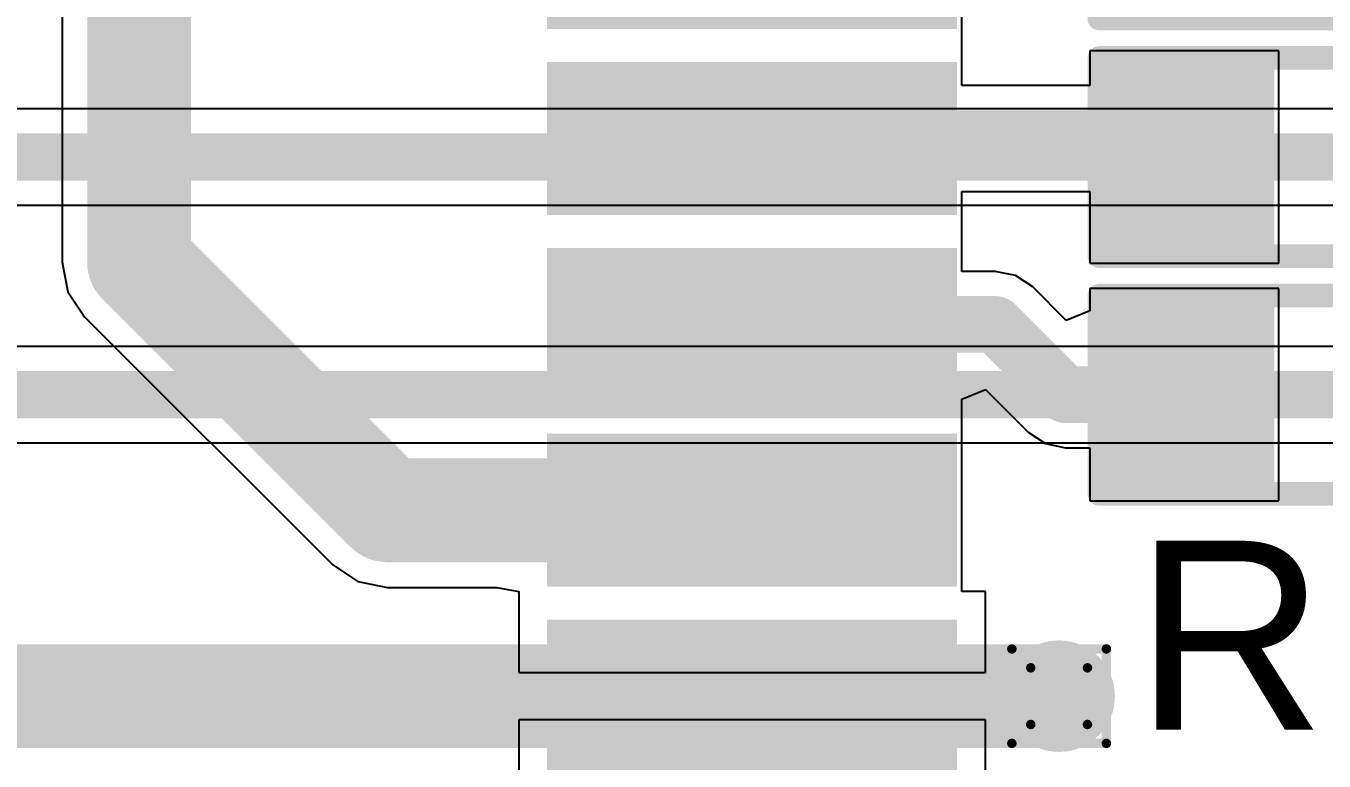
# Model space of a CAD drawing. Header units: inches. Extents: x -0.3 to 9.9, y -0.4 to 5.
# Drawn here: x 1.024 to 1.2987, y 1.3704 to 1.5261 of the extents above; entities that cross this region are included whole.
import ezdxf

# ---------------------------------------------------------------- set-up
doc = ezdxf.new("R2010")
doc.units = ezdxf.units.IN
doc.header["$MEASUREMENT"] = 0
for name, color, linetype in [('Bottom Layer', 5, 'Continuous'), ('Bottom Solder', 6, 'Continuous'), ('Drill Drawing', 1, 'Continuous'), ('Top Layer', 1, 'Continuous'), ('Top Overlay', 2, 'Continuous'), ('Top Paste', 8, 'Continuous'), ('Top Solder', 216, 'Continuous'), ('Via Holes', 16, 'Continuous')]:
    doc.layers.add(name, color=color, linetype=linetype)
doc.styles.add('Arial', font='', dxfattribs={"height": 0.2})
doc.styles.get('Arial').set_extended_font_data('Arial')

# ---------------------------------------------------------------- blocks, each defined once
blk = doc.blocks.new('R___0603_31')
at = {"layer": 'Top Layer'}
for points in [[(-0.015, 0.0175), (-0.015, -0.0175), (-0.045, -0.0175), (-0.045, 0.0175)], [(0.045, 0.0175), (0.045, -0.0175), (0.015, -0.0175), (0.015, 0.0175)]]:
    blk.add_hatch(color=1, dxfattribs=at).paths.add_polyline_path(points)
at = {"layer": 'Top Paste'}
for points in [[(-0.015, 0.0175), (-0.015, -0.0175), (-0.045, -0.0175), (-0.045, 0.0175)], [(0.045, 0.0175), (0.045, -0.0175), (0.015, -0.0175), (0.015, 0.0175)]]:
    blk.add_hatch(color=8, dxfattribs=at).paths.add_polyline_path(points)
at = {"layer": 'Top Solder'}
for points in [[(-0.011, 0.0215), (-0.011, -0.0215), (-0.049, -0.0215), (-0.049, 0.0215)], [(0.049, 0.0215), (0.049, -0.0215), (0.011, -0.0215), (0.011, 0.0215)]]:
    blk.add_hatch(color=216, dxfattribs=at).paths.add_polyline_path(points)
at = {"layer": 'Top Overlay'}
for points in [[(0.048, 0.021, 0.005, 0.005, 0), (-0.048, 0.021, 0.005, 0.005, 0)], [(-0.048, 0.021, 0.005, 0.005, 0), (-0.048, -0.021, 0.005, 0.005, 0)], [(0.048, 0.021, 0.005, 0.005, 0), (0.048, -0.021, 0.005, 0.005, 0)], [(0.048, -0.021, 0.005, 0.005, 0), (-0.048, -0.021, 0.005, 0.005, 0)]]:
    blk.add_lwpolyline(points, format="xyseb", dxfattribs=at)
for points in [[(-0.04925, 0.021, 0.0025, 0.0025, 1), (-0.04675, 0.021, 0.0025, 0.0025, 1)], [(-0.04925, 0.021, 0.0025, 0.0025, 1), (-0.04675, 0.021, 0.0025, 0.0025, 1)], [(0.04675, 0.021, 0.0025, 0.0025, 1), (0.04925, 0.021, 0.0025, 0.0025, 1)], [(0.04675, 0.021, 0.0025, 0.0025, 1), (0.04925, 0.021, 0.0025, 0.0025, 1)], [(-0.04925, -0.021, 0.0025, 0.0025, 1), (-0.04675, -0.021, 0.0025, 0.0025, 1)], [(-0.04925, -0.021, 0.0025, 0.0025, 1), (-0.04675, -0.021, 0.0025, 0.0025, 1)], [(0.04675, -0.021, 0.0025, 0.0025, 1), (0.04925, -0.021, 0.0025, 0.0025, 1)], [(0.04675, -0.021, 0.0025, 0.0025, 1), (0.04925, -0.021, 0.0025, 0.0025, 1)]]:
    blk.add_lwpolyline(points, format="xyseb", close=True, dxfattribs=at)
blk = doc.blocks.new('R___0603_32')
at = {"layer": 'Top Layer'}
for points in [[(-0.015, 0.0175), (-0.015, -0.0175), (-0.045, -0.0175), (-0.045, 0.0175)], [(0.045, 0.0175), (0.045, -0.0175), (0.015, -0.0175), (0.015, 0.0175)]]:
    blk.add_hatch(color=1, dxfattribs=at).paths.add_polyline_path(points)
at = {"layer": 'Top Paste'}
for points in [[(-0.015, 0.0175), (-0.015, -0.0175), (-0.045, -0.0175), (-0.045, 0.0175)], [(0.045, 0.0175), (0.045, -0.0175), (0.015, -0.0175), (0.015, 0.0175)]]:
    blk.add_hatch(color=8, dxfattribs=at).paths.add_polyline_path(points)
at = {"layer": 'Top Solder'}
for points in [[(-0.011, 0.0215), (-0.011, -0.0215), (-0.049, -0.0215), (-0.049, 0.0215)], [(0.049, 0.0215), (0.049, -0.0215), (0.011, -0.0215), (0.011, 0.0215)]]:
    blk.add_hatch(color=216, dxfattribs=at).paths.add_polyline_path(points)
at = {"layer": 'Top Overlay'}
for points in [[(0.048, 0.021, 0.005, 0.005, 0), (-0.048, 0.021, 0.005, 0.005, 0)], [(-0.048, 0.021, 0.005, 0.005, 0), (-0.048, -0.021, 0.005, 0.005, 0)], [(0.048, 0.021, 0.005, 0.005, 0), (0.048, -0.021, 0.005, 0.005, 0)], [(0.048, -0.021, 0.005, 0.005, 0), (-0.048, -0.021, 0.005, 0.005, 0)]]:
    blk.add_lwpolyline(points, format="xyseb", dxfattribs=at)
for points in [[(-0.04925, 0.021, 0.0025, 0.0025, 1), (-0.04675, 0.021, 0.0025, 0.0025, 1)], [(-0.04925, 0.021, 0.0025, 0.0025, 1), (-0.04675, 0.021, 0.0025, 0.0025, 1)], [(0.04675, 0.021, 0.0025, 0.0025, 1), (0.04925, 0.021, 0.0025, 0.0025, 1)], [(0.04675, 0.021, 0.0025, 0.0025, 1), (0.04925, 0.021, 0.0025, 0.0025, 1)], [(-0.04925, -0.021, 0.0025, 0.0025, 1), (-0.04675, -0.021, 0.0025, 0.0025, 1)], [(-0.04925, -0.021, 0.0025, 0.0025, 1), (-0.04675, -0.021, 0.0025, 0.0025, 1)], [(0.04675, -0.021, 0.0025, 0.0025, 1), (0.04925, -0.021, 0.0025, 0.0025, 1)], [(0.04675, -0.021, 0.0025, 0.0025, 1), (0.04925, -0.021, 0.0025, 0.0025, 1)]]:
    blk.add_lwpolyline(points, format="xyseb", close=True, dxfattribs=at)
blk = doc.blocks.new('R___0603_33')
at = {"layer": 'Top Layer'}
for points in [[(-0.015, 0.0175), (-0.015, -0.0175), (-0.045, -0.0175), (-0.045, 0.0175)], [(0.045, 0.0175), (0.045, -0.0175), (0.015, -0.0175), (0.015, 0.0175)]]:
    blk.add_hatch(color=1, dxfattribs=at).paths.add_polyline_path(points)
at = {"layer": 'Top Paste'}
for points in [[(-0.015, 0.0175), (-0.015, -0.0175), (-0.045, -0.0175), (-0.045, 0.0175)], [(0.045, 0.0175), (0.045, -0.0175), (0.015, -0.0175), (0.015, 0.0175)]]:
    blk.add_hatch(color=8, dxfattribs=at).paths.add_polyline_path(points)
at = {"layer": 'Top Solder'}
for points in [[(-0.011, 0.0215), (-0.011, -0.0215), (-0.049, -0.0215), (-0.049, 0.0215)], [(0.049, 0.0215), (0.049, -0.0215), (0.011, -0.0215), (0.011, 0.0215)]]:
    blk.add_hatch(color=216, dxfattribs=at).paths.add_polyline_path(points)
at = {"layer": 'Top Overlay'}
for points in [[(0.048, 0.021, 0.005, 0.005, 0), (-0.048, 0.021, 0.005, 0.005, 0)], [(-0.048, 0.021, 0.005, 0.005, 0), (-0.048, -0.021, 0.005, 0.005, 0)], [(0.048, 0.021, 0.005, 0.005, 0), (0.048, -0.021, 0.005, 0.005, 0)], [(0.048, -0.021, 0.005, 0.005, 0), (-0.048, -0.021, 0.005, 0.005, 0)]]:
    blk.add_lwpolyline(points, format="xyseb", dxfattribs=at)
for points in [[(-0.04925, 0.021, 0.0025, 0.0025, 1), (-0.04675, 0.021, 0.0025, 0.0025, 1)], [(-0.04925, 0.021, 0.0025, 0.0025, 1), (-0.04675, 0.021, 0.0025, 0.0025, 1)], [(0.04675, 0.021, 0.0025, 0.0025, 1), (0.04925, 0.021, 0.0025, 0.0025, 1)], [(0.04675, 0.021, 0.0025, 0.0025, 1), (0.04925, 0.021, 0.0025, 0.0025, 1)], [(-0.04925, -0.021, 0.0025, 0.0025, 1), (-0.04675, -0.021, 0.0025, 0.0025, 1)], [(-0.04925, -0.021, 0.0025, 0.0025, 1), (-0.04675, -0.021, 0.0025, 0.0025, 1)], [(0.04675, -0.021, 0.0025, 0.0025, 1), (0.04925, -0.021, 0.0025, 0.0025, 1)], [(0.04675, -0.021, 0.0025, 0.0025, 1), (0.04925, -0.021, 0.0025, 0.0025, 1)]]:
    blk.add_lwpolyline(points, format="xyseb", close=True, dxfattribs=at)
blk = doc.blocks.new('SIM7000A_35')
at = {"layer": 'Top Layer'}
for points in [[(0.10591, -0.51181), (0.10591, -0.43307), (0.13031, -0.43307), (0.13031, -0.51181)], [(0.14528, -0.51181), (0.14528, -0.43307), (0.16969, -0.43307), (0.16969, -0.51181)], [(0.18465, -0.51181), (0.18465, -0.43307), (0.20906, -0.43307), (0.20906, -0.51181)], [(0.22402, -0.51181), (0.22402, -0.43307), (0.24843, -0.43307), (0.24843, -0.51181)]]:
    blk.add_hatch(color=1, dxfattribs=at).paths.add_polyline_path(points)
at = {"layer": 'Top Paste'}
for points in [[(0.10591, -0.51181), (0.10591, -0.43307), (0.13031, -0.43307), (0.13031, -0.51181)], [(0.14528, -0.51181), (0.14528, -0.43307), (0.16969, -0.43307), (0.16969, -0.51181)], [(0.18465, -0.51181), (0.18465, -0.43307), (0.20906, -0.43307), (0.20906, -0.51181)], [(0.22402, -0.51181), (0.22402, -0.43307), (0.24843, -0.43307), (0.24843, -0.51181)]]:
    blk.add_hatch(color=8, dxfattribs=at).paths.add_polyline_path(points)
at = {"layer": 'Top Solder'}
for points in [[(0.10191, -0.51581), (0.10191, -0.42907), (0.13431, -0.42907), (0.13431, -0.51581)], [(0.14128, -0.51581), (0.14128, -0.42907), (0.17369, -0.42907), (0.17369, -0.51581)], [(0.18065, -0.51581), (0.18065, -0.42907), (0.21306, -0.42907), (0.21306, -0.51581)], [(0.22002, -0.51581), (0.22002, -0.42907), (0.25243, -0.42907), (0.25243, -0.51581)], [(0.25939, -0.51581), (0.25939, -0.42907), (0.2918, -0.42907), (0.2918, -0.51581)]]:
    blk.add_hatch(color=216, dxfattribs=at).paths.add_polyline_path(points)

msp = doc.modelspace()

# ---------------------------------------------------------------- hatches: boundary and pattern name
at = {"layer": 'Bottom Layer'}
h = msp.add_hatch(color=5, dxfattribs=at)
edge = h.paths.add_edge_path()
edge.add_arc((1.24267, 1.3841), 0.01181, 0, 360)
at = {"layer": 'Bottom Solder'}
h = msp.add_hatch(color=6, dxfattribs=at)
edge = h.paths.add_edge_path()
edge.add_arc((1.24267, 1.3841), 0.00591, 0, 360)
at = {"layer": 'Top Layer'}
h = msp.add_hatch(color=1, dxfattribs=at)
edge = h.paths.add_edge_path()
edge.add_arc((1.24267, 1.3841), 0.01181, 0, 360)
at = {"layer": 'Top Solder'}
h = msp.add_hatch(color=216, dxfattribs=at)
edge = h.paths.add_edge_path()
edge.add_arc((1.24267, 1.3841), 0.00591, 0, 360)
at = {"layer": 'Via Holes'}
h = msp.add_hatch(color=7, dxfattribs=at)
edge = h.paths.add_edge_path()
edge.add_arc((1.24267, 1.3841), 0.00591, 0, 360)

# ---------------------------------------------------------------- linework, layer by layer
at = {"layer": 'Bottom Layer'}
for p, q in [((1.34498, 1.50848), (0.97194, 1.50848)), ((0.96772, 1.48809), (1.34498, 1.48809)), ((1.34498, 1.45814), (0.98505, 1.45814)), ((0.98082, 1.43775), (1.34498, 1.43775))]:
    msp.add_line(p, q, dxfattribs=at)
for points in [[(0.96772, 1.49828, 0.01, 0.01, 0), (1.35838, 1.49828, 0.01, 0.01, 0)], [(0.98082, 1.44795, 0.01, 0.01, 0), (1.35838, 1.44795, 0.01, 0.01, 0)], [(1.00467, 1.3841, 0.022, 0.022, 0), (1.24267, 1.3841, 0.022, 0.022, 0)]]:
    msp.add_lwpolyline(points, format="xyseb", dxfattribs=at)
msp.add_lwpolyline([(1.23717, 1.3841, 0.011, 0.011, 1), (1.24817, 1.3841, 0.011, 0.011, 1)], format="xyseb", close=True, dxfattribs=at)
at = {"layer": 'Drill Drawing'}
for points in [[(1.23267, 1.3941, 0.002, 0.002, 0), (1.25267, 1.3941, 0.002, 0.002, 0)], [(1.23267, 1.3741, 0.002, 0.002, 0), (1.23267, 1.3941, 0.002, 0.002, 0)], [(1.25267, 1.3741, 0.002, 0.002, 0), (1.25267, 1.3941, 0.002, 0.002, 0)], [(1.23667, 1.3901, 0.002, 0.002, 0), (1.24867, 1.3901, 0.002, 0.002, 0)], [(1.23667, 1.3781, 0.002, 0.002, 0), (1.23667, 1.3901, 0.002, 0.002, 0)], [(1.24867, 1.3781, 0.002, 0.002, 0), (1.24867, 1.3901, 0.002, 0.002, 0)], [(1.23667, 1.3781, 0.002, 0.002, 0), (1.24867, 1.3781, 0.002, 0.002, 0)], [(1.23267, 1.3741, 0.002, 0.002, 0), (1.25267, 1.3741, 0.002, 0.002, 0)]]:
    msp.add_lwpolyline(points, format="xyseb", dxfattribs=at)
for points in [[(1.23217, 1.3941, 0.001, 0.001, 1), (1.23317, 1.3941, 0.001, 0.001, 1)], [(1.23217, 1.3941, 0.001, 0.001, 1), (1.23317, 1.3941, 0.001, 0.001, 1)], [(1.25217, 1.3941, 0.001, 0.001, 1), (1.25317, 1.3941, 0.001, 0.001, 1)], [(1.25217, 1.3941, 0.001, 0.001, 1), (1.25317, 1.3941, 0.001, 0.001, 1)], [(1.23617, 1.3901, 0.001, 0.001, 1), (1.23717, 1.3901, 0.001, 0.001, 1)], [(1.23617, 1.3901, 0.001, 0.001, 1), (1.23717, 1.3901, 0.001, 0.001, 1)], [(1.24817, 1.3901, 0.001, 0.001, 1), (1.24917, 1.3901, 0.001, 0.001, 1)], [(1.24817, 1.3901, 0.001, 0.001, 1), (1.24917, 1.3901, 0.001, 0.001, 1)], [(1.23617, 1.3781, 0.001, 0.001, 1), (1.23717, 1.3781, 0.001, 0.001, 1)], [(1.23617, 1.3781, 0.001, 0.001, 1), (1.23717, 1.3781, 0.001, 0.001, 1)], [(1.24817, 1.3781, 0.001, 0.001, 1), (1.24917, 1.3781, 0.001, 0.001, 1)], [(1.24817, 1.3781, 0.001, 0.001, 1), (1.24917, 1.3781, 0.001, 0.001, 1)], [(1.23217, 1.3741, 0.001, 0.001, 1), (1.23317, 1.3741, 0.001, 0.001, 1)], [(1.23217, 1.3741, 0.001, 0.001, 1), (1.23317, 1.3741, 0.001, 0.001, 1)], [(1.25217, 1.3741, 0.001, 0.001, 1), (1.25317, 1.3741, 0.001, 0.001, 1)], [(1.25217, 1.3741, 0.001, 0.001, 1), (1.25317, 1.3741, 0.001, 0.001, 1)]]:
    msp.add_lwpolyline(points, format="xyseb", close=True, dxfattribs=at)
at = {"layer": 'Top Layer'}
for p, q in [((1.03169, 1.609), (1.03169, 1.476)), ((1.22207, 1.52441), (1.22207, 1.53036)), ((1.22207, 1.52437), (1.22207, 1.52441)), ((1.22207, 1.51941), (1.22207, 1.52437)), ((1.22207, 1.51937), (1.22207, 1.51941)), ((1.22207, 1.51342), (1.22207, 1.51937)), ((1.28918, 1.52078), (1.24918, 1.52078)), ((1.24918, 1.52078), (1.24918, 1.51342)), ((1.28918, 1.47578), (1.28918, 1.52078)), ((1.24918, 1.51342), (1.22207, 1.51342)), ((1.22207, 1.48504), (1.22207, 1.49099)), ((1.22207, 1.49099), (1.24918, 1.49099)), ((1.24918, 1.49099), (1.24918, 1.47578)), ((1.22207, 1.485), (1.22207, 1.48504)), ((1.22207, 1.48004), (1.22207, 1.485)), ((1.22207, 1.48), (1.22207, 1.48004)), ((1.22207, 1.47405), (1.22207, 1.48)), ((1.03169, 1.476), (1.03293, 1.46976)), ((1.24918, 1.47578), (1.28918, 1.47578)), ((1.22916, 1.47405), (1.22207, 1.47405)), ((1.23345, 1.4732), (1.22916, 1.47405)), ((1.22916, 1.47405), (1.22916, 1.47405)), ((1.23709, 1.47077), (1.23345, 1.4732)), ((1.03293, 1.46976), (1.03646, 1.46446)), ((1.24418, 1.46368), (1.23709, 1.47077)), ((1.28918, 1.47045), (1.24918, 1.47045)), ((1.24918, 1.47045), (1.24918, 1.46575)), ((1.28918, 1.42545), (1.28918, 1.47045)), ((1.03646, 1.46446), (1.089, 1.41193)), ((1.24918, 1.46575), (1.24418, 1.46368)), ((1.22207, 1.44699), (1.22707, 1.44906)), ((1.22707, 1.44906), (1.23612, 1.44002)), ((1.22207, 1.44567), (1.22207, 1.44699)), ((1.22207, 1.44563), (1.22207, 1.44567)), ((1.22207, 1.44067), (1.22207, 1.44563)), ((1.22207, 1.44063), (1.22207, 1.44067)), ((1.22207, 1.4063), (1.22207, 1.44063)), ((1.23612, 1.44002), (1.23612, 1.44002)), ((1.23612, 1.44002), (1.23976, 1.43759)), ((1.23976, 1.43759), (1.24405, 1.43673)), ((1.24405, 1.43673), (1.24405, 1.43673)), ((1.24405, 1.43673), (1.24918, 1.43673)), ((1.24918, 1.43673), (1.24918, 1.42545)), ((1.24918, 1.42545), (1.28918, 1.42545)), ((1.089, 1.41193), (1.09429, 1.4084)), ((1.09429, 1.4084), (1.10053, 1.40715)), ((1.10053, 1.40715), (1.12369, 1.40715)), ((1.12369, 1.40715), (1.12833, 1.4063)), ((1.12833, 1.4063), (1.12833, 1.3891)), ((1.22707, 1.4063), (1.22207, 1.4063)), ((1.22707, 1.3891), (1.22707, 1.4063)), ((1.12833, 1.3891), (1.1777, 1.3891)), ((1.1777, 1.3891), (1.22707, 1.3891)), ((1.1777, 1.3791), (1.12833, 1.3791)), ((1.12833, 1.3791), (1.12833, 1.36189)), ((1.22707, 1.3791), (1.1777, 1.3791)), ((1.22707, 1.36189), (1.22707, 1.3791))]:
    msp.add_line(p, q, dxfattribs=at)
for points in [[(1.048, 1.476, 0.022, 0.022, 0), (1.048, 1.609, 0.022, 0.022, 0)], [(1.1777, 1.50221, 0.012, 0.012, 0), (1.26525, 1.50221, 0.012, 0.012, 0)], [(1.26525, 1.50221, 0.01, 0.01, 0), (1.26918, 1.49828, 0.01, 0.01, 0)], [(1.048, 1.476, 0.022, 0.022, 0), (1.10053, 1.42347, 0.022, 0.022, 0)], [(1.1777, 1.46284, 0.012, 0.012, 0), (1.22916, 1.46284, 0.012, 0.012, 0)], [(1.22916, 1.46284, 0.012, 0.012, 0), (1.24405, 1.44795, 0.012, 0.012, 0)], [(1.24405, 1.44795, 0.012, 0.012, 0), (1.26918, 1.44795, 0.012, 0.012, 0)], [(1.10053, 1.42347, 0.022, 0.022, 0), (1.1777, 1.42347, 0.022, 0.022, 0)], [(1.1777, 1.3841, 0.022, 0.022, 0), (1.24267, 1.3841, 0.022, 0.022, 0)]]:
    msp.add_lwpolyline(points, format="xyseb", dxfattribs=at)
for points in [[(1.1747, 1.50221, 0.006, 0.006, 1), (1.1807, 1.50221, 0.006, 0.006, 1)], [(1.26225, 1.50221, 0.006, 0.006, 1), (1.26825, 1.50221, 0.006, 0.006, 1)], [(1.26275, 1.50221, 0.005, 0.005, 1), (1.26775, 1.50221, 0.005, 0.005, 1)], [(1.26668, 1.49828, 0.005, 0.005, 1), (1.27168, 1.49828, 0.005, 0.005, 1)], [(1.0425, 1.476, 0.011, 0.011, 1), (1.0535, 1.476, 0.011, 0.011, 1)], [(1.0425, 1.476, 0.011, 0.011, 1), (1.0535, 1.476, 0.011, 0.011, 1)], [(1.1747, 1.46284, 0.006, 0.006, 1), (1.1807, 1.46284, 0.006, 0.006, 1)], [(1.22616, 1.46284, 0.006, 0.006, 1), (1.23216, 1.46284, 0.006, 0.006, 1)], [(1.22616, 1.46284, 0.006, 0.006, 1), (1.23216, 1.46284, 0.006, 0.006, 1)], [(1.24105, 1.44795, 0.006, 0.006, 1), (1.24705, 1.44795, 0.006, 0.006, 1)], [(1.24105, 1.44795, 0.006, 0.006, 1), (1.24705, 1.44795, 0.006, 0.006, 1)], [(1.26618, 1.44795, 0.006, 0.006, 1), (1.27218, 1.44795, 0.006, 0.006, 1)], [(1.09503, 1.42347, 0.011, 0.011, 1), (1.10603, 1.42347, 0.011, 0.011, 1)], [(1.09503, 1.42347, 0.011, 0.011, 1), (1.10603, 1.42347, 0.011, 0.011, 1)], [(1.1722, 1.42347, 0.011, 0.011, 1), (1.1832, 1.42347, 0.011, 0.011, 1)], [(1.1722, 1.3841, 0.011, 0.011, 1), (1.1832, 1.3841, 0.011, 0.011, 1)], [(1.23717, 1.3841, 0.011, 0.011, 1), (1.24817, 1.3841, 0.011, 0.011, 1)]]:
    msp.add_lwpolyline(points, format="xyseb", close=True, dxfattribs=at)

# ---------------------------------------------------------------- block references
for name, p, rotation in [('SIM7000A_35', (0.70526, 1.26599), 90), ('R___0603_33', (1.29918, 1.54862), 180), ('R___0603_32', (1.29918, 1.49828), 180), ('R___0603_31', (1.29918, 1.44795), 180)]:
    msp.add_blockref(name, p, dxfattribs=dict(rotation=rotation))

# ---------------------------------------------------------------- texts
at = {"layer": 'Top Overlay', "style": 'Arial'}
msp.add_text('R23', height=0.04, dxfattribs=at).set_placement((1.25868, 1.37701))

doc.saveas('drawing.dxf')
